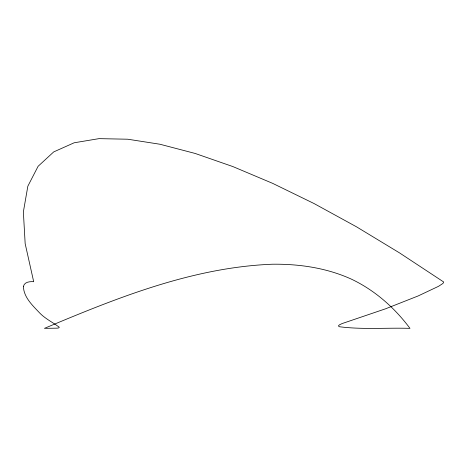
<?xml version="1.0" encoding="UTF-8"?>
<svg xmlns="http://www.w3.org/2000/svg" width="467" height="467" viewBox="0 0 467 467"><rect width="100%" height="100%" fill="white"/><g stroke="black" fill="none" stroke-linecap="round" stroke-linejoin="round"><path stroke-width="0.7" d="M23.42 286.423C23.659 297.281 32.655 305.529 39.625 312.931C45.334 318.838 52.882 322.405 59.321 327.262L58.573 327.957L57.26 328.155L44.441 328.359C117.159 297.806 192.573 267.34 272.389 264.223C299.294 263.896 326.497 267.889 351.166 279.038C374.651 290.106 394.516 307.63 409.979 328.359C386.454 327.636 362.649 329.755 339.27 326.719L338.4 325.908L339.386 324.874L342.077 323.578L385.631 308.775L418.117 295.961L438.484 286.341L442.652 283.644L443.586 282.663L443.65 281.963L399.518 252.886L356.438 226.775L313.993 203.513L272.658 183.362L232.899 166.585L195.183 153.462L159.983 144.25L127.765 139.219L99.004 138.641L74.16 142.785L53.705 151.909L38.107 166.287L27.839 186.193L23.368 211.884L25.16 243.628L33.688 281.706C29.9 281.42 24.366 281.87 23.42 286.423"/></g></svg>
